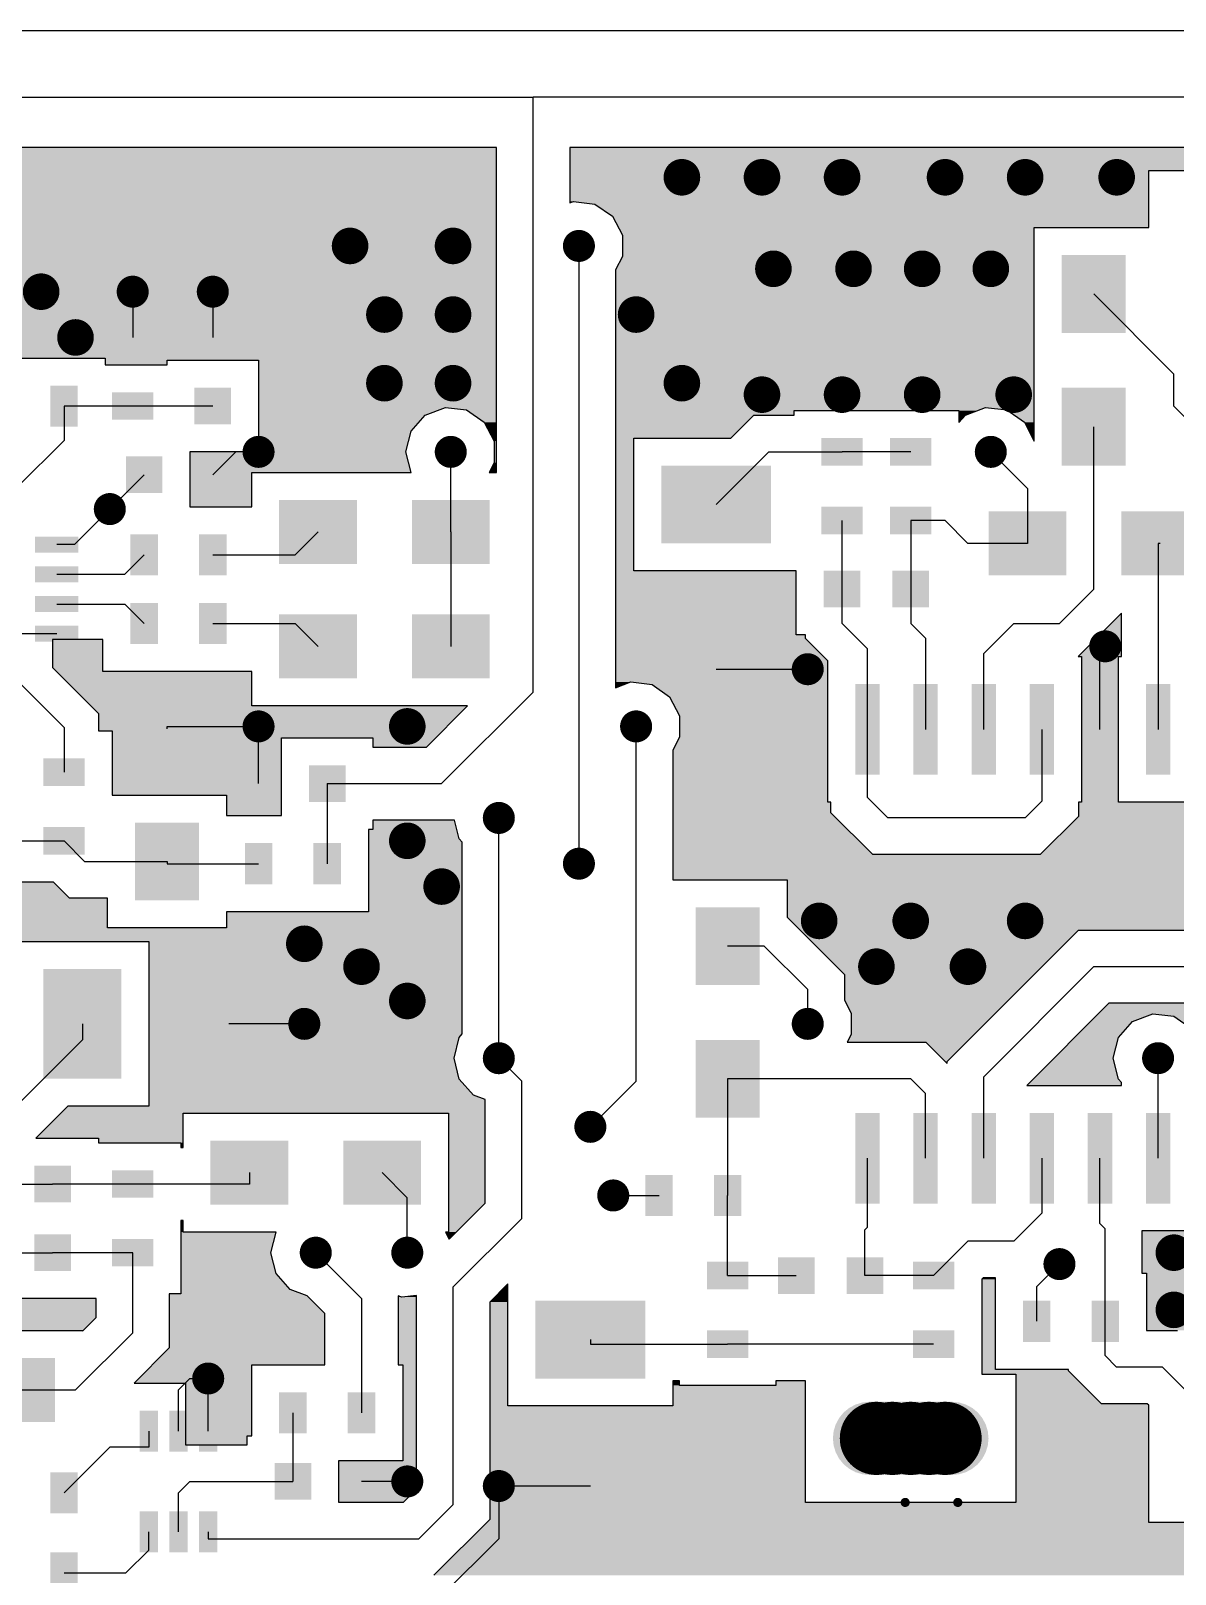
# Model space of a CAD drawing. Extents: x 295 to 953, y 10 to 290.
# Drawn here: x 690.3 to 731.6, y 185.2 to 240.8 of the extents above; entities that cross this region are included whole.
import ezdxf

# ---------------------------------------------------------------- set-up
doc = ezdxf.new("R2010")
doc.units = 0
doc.header["$LTSCALE"] = 5
doc.header["$MEASUREMENT"] = 0
doc.layers.get('0').update_dxf_attribs({"linetype": 'CONTINUOUS', "lineweight": 25})
doc.layers.add('16_COMP_GBR', color=1, linetype='CONTINUOUS')

msp = doc.modelspace()

# ---------------------------------------------------------------- linework, layer by layer
for points, const_width in [([(713.46, 235.563, 1), (714.12, 235.563, 1)], 0.66), ([(716.348, 235.563, 1), (717.008, 235.563, 1)], 0.66), ([(719.235, 235.563, 1), (719.895, 235.563, 1)], 0.66), ([(722.948, 235.563, 1), (723.608, 235.563, 1)], 0.66), ([(725.835, 235.563, 1), (726.495, 235.563, 1)], 0.66), ([(729.135, 235.563, 1), (729.795, 235.563, 1)], 0.66), ([(701.498, 233.088, 1), (702.158, 233.088, 1)], 0.66), ([(705.21, 233.088, 1), (705.87, 233.088, 1)], 0.66), ([(709.789, 233.088, 1), (710.366, 233.088, 1)], 0.577), ([(716.76, 232.263, 1), (717.42, 232.263, 1)], 0.66), ([(719.648, 232.263, 1), (720.308, 232.263, 1)], 0.66), ([(722.123, 232.263, 1), (722.783, 232.263, 1)], 0.66), ([(724.598, 232.263, 1), (725.258, 232.263, 1)], 0.66), ([(690.36, 231.438, 1), (691.02, 231.438, 1)], 0.66), ([(693.701, 231.438, 1), (694.279, 231.438, 1)], 0.577), ([(696.589, 231.438, 1), (697.166, 231.438, 1)], 0.577), ([(702.735, 230.613, 1), (703.395, 230.613, 1)], 0.66), ([(705.21, 230.613, 1), (705.87, 230.613, 1)], 0.66), ([(711.81, 230.613, 1), (712.47, 230.613, 1)], 0.66), ([(691.598, 229.788, 1), (692.258, 229.788, 1)], 0.66), ([(702.735, 228.138, 1), (703.395, 228.138, 1)], 0.66), ([(705.21, 228.138, 1), (705.87, 228.138, 1)], 0.66), ([(713.46, 228.138, 1), (714.12, 228.138, 1)], 0.66), ([(716.348, 227.725, 1), (717.008, 227.725, 1)], 0.66), ([(719.235, 227.725, 1), (719.895, 227.725, 1)], 0.66), ([(722.123, 227.725, 1), (722.783, 227.725, 1)], 0.66), ([(725.423, 227.725, 1), (726.083, 227.725, 1)], 0.66), ([(698.239, 225.662, 1), (698.816, 225.662, 1)], 0.577), ([(705.169, 225.662, 1), (705.746, 225.662, 1)], 0.577), ([(724.639, 225.662, 1), (725.216, 225.662, 1)], 0.577), ([(692.876, 223.6, 1), (693.454, 223.6, 1)], 0.577), ([(728.764, 218.65, 1), (729.341, 218.65, 1)], 0.577), ([(718.039, 217.825, 1), (718.616, 217.825, 1)], 0.577), ([(698.239, 215.763, 1), (698.816, 215.763, 1)], 0.577), ([(703.56, 215.763, 1), (704.22, 215.763, 1)], 0.66), ([(711.851, 215.763, 1), (712.429, 215.763, 1)], 0.577), ([(706.901, 212.463, 1), (707.479, 212.463, 1)], 0.577), ([(703.56, 211.638, 1), (704.22, 211.638, 1)], 0.66), ([(709.789, 210.813, 1), (710.366, 210.813, 1)], 0.577), ([(704.798, 209.988, 1), (705.458, 209.988, 1)], 0.66), ([(718.41, 208.75, 1), (719.07, 208.75, 1)], 0.66), ([(721.71, 208.75, 1), (722.37, 208.75, 1)], 0.66), ([(725.835, 208.75, 1), (726.495, 208.75, 1)], 0.66), ([(699.848, 207.925, 1), (700.508, 207.925, 1)], 0.66), ([(701.91, 207.1, 1), (702.57, 207.1, 1)], 0.66), ([(720.473, 207.1, 1), (721.133, 207.1, 1)], 0.66), ([(723.773, 207.1, 1), (724.433, 207.1, 1)], 0.66), ([(703.56, 205.863, 1), (704.22, 205.863, 1)], 0.66), ([(699.889, 205.038, 1), (700.466, 205.038, 1)], 0.577), ([(718.039, 205.038, 1), (718.616, 205.038, 1)], 0.577), ([(706.901, 203.8, 1), (707.479, 203.8, 1)], 0.577), ([(730.67, 203.8, 1), (731.247, 203.8, 1)], 0.577), ([(710.201, 201.325, 1), (710.779, 201.325, 1)], 0.577), ([(711.026, 198.85, 1), (711.604, 198.85, 1)], 0.577), ([(700.301, 196.787, 1), (700.879, 196.787, 1)], 0.577), ([(703.601, 196.787, 1), (704.179, 196.787, 1)], 0.577), ([(731.198, 196.787, 1), (731.858, 196.787, 1)], 0.66), ([(727.114, 196.375, 1), (727.691, 196.375, 1)], 0.577), ([(731.198, 194.725, 1), (731.858, 194.725, 1)], 0.66), ([(696.424, 192.25, 1), (697.001, 192.25, 1)], 0.577), ([(720.143, 190.092, 1), (721.463, 190.092, 1)], 1.32), ([(720.72, 190.092, 1), (722.04, 190.092, 1)], 1.32), ([(721.38, 190.092, 1), (722.7, 190.092, 1)], 1.32), ([(722.04, 190.092, 1), (723.36, 190.092, 1)], 1.32), ([(722.618, 190.092, 1), (723.938, 190.092, 1)], 1.32), ([(703.601, 188.538, 1), (704.179, 188.538, 1)], 0.577), ([(706.901, 188.373, 1), (707.479, 188.373, 1)], 0.577), ([(721.758, 187.782, 1), (721.923, 187.782, 1)], 0.165), ([(723.655, 187.782, 1), (723.82, 187.782, 1)], 0.165)]:
    msp.add_lwpolyline(points, format="xyb", close=True, dxfattribs=dict(const_width=const_width))
for points in [[(729.795, 232.758), (729.795, 229.953), (727.485, 232.758), (727.485, 229.953)], [(697.538, 230.448), (697.538, 229.128), (696.218, 230.448), (696.218, 229.128)], [(694.733, 230.283), (694.733, 229.293), (693.248, 230.283), (693.248, 229.293)], [(692.01, 228.055), (692.01, 226.57), (691.02, 228.055), (691.02, 226.57)], [(694.733, 227.808), (694.733, 226.818), (693.248, 227.808), (693.248, 226.818)], [(697.538, 227.973), (697.538, 226.653), (696.218, 227.973), (696.218, 226.653)], [(729.795, 227.973), (729.795, 225.168), (727.485, 227.973), (727.485, 225.168)], [(720.308, 226.158), (720.308, 225.168), (718.823, 226.158), (718.823, 225.168)], [(722.783, 226.158), (722.783, 225.168), (721.298, 226.158), (721.298, 225.168)], [(695.063, 225.498), (695.063, 224.178), (693.743, 225.498), (693.743, 224.178)], [(697.538, 225.498), (697.538, 224.178), (696.218, 225.498), (696.218, 224.178)], [(717.008, 225.168), (717.008, 222.363), (713.048, 225.168), (713.048, 222.363)], [(702.075, 223.93), (702.075, 221.62), (699.27, 223.93), (699.27, 221.62)], [(706.86, 223.93), (706.86, 221.62), (704.055, 223.93), (704.055, 221.62)], [(720.308, 223.683), (720.308, 222.693), (718.823, 223.683), (718.823, 222.693)], [(722.783, 223.683), (722.783, 222.693), (721.298, 223.683), (721.298, 222.693)], [(727.65, 223.518), (727.65, 221.208), (724.845, 223.518), (724.845, 221.208)], [(732.435, 223.518), (732.435, 221.208), (729.63, 223.518), (729.63, 221.208)], [(692.035, 222.61), (692.035, 222.033), (690.467, 222.61), (690.467, 222.033)], [(694.898, 222.693), (694.898, 221.208), (693.908, 222.693), (693.908, 221.208)], [(697.373, 222.693), (697.373, 221.208), (696.383, 222.693), (696.383, 221.208)], [(692.035, 221.538), (692.035, 220.96), (690.467, 221.538), (690.467, 220.96)], [(720.225, 221.373), (720.225, 220.053), (718.905, 221.373), (718.905, 220.053)], [(722.7, 221.373), (722.7, 220.053), (721.38, 221.373), (721.38, 220.053)], [(692.035, 220.465), (692.035, 219.888), (690.467, 220.465), (690.467, 219.888)], [(694.898, 220.218), (694.898, 218.733), (693.908, 220.218), (693.908, 218.733)], [(697.373, 220.218), (697.373, 218.733), (696.383, 220.218), (696.383, 218.733)], [(702.075, 219.805), (702.075, 217.495), (699.27, 219.805), (699.27, 217.495)], [(706.86, 219.805), (706.86, 217.495), (704.055, 219.805), (704.055, 217.495)], [(717.008, 219.888), (717.008, 217.083), (713.048, 219.888), (713.048, 217.083)], [(692.035, 219.393), (692.035, 218.815), (690.467, 219.393), (690.467, 218.815)], [(696.383, 217.083), (696.383, 214.278), (694.073, 217.083), (694.073, 214.278)], [(720.921, 217.29), (720.921, 214.021), (720.041, 217.29), (720.041, 214.021)], [(723.016, 217.29), (723.016, 214.021), (722.137, 217.29), (722.137, 214.021)], [(725.112, 217.29), (725.112, 214.021), (724.232, 217.29), (724.232, 214.021)], [(727.207, 217.29), (727.207, 214.021), (726.328, 217.29), (726.328, 214.021)], [(729.303, 217.29), (729.303, 214.021), (728.423, 217.29), (728.423, 214.021)], [(731.398, 217.29), (731.398, 214.021), (730.519, 217.29), (730.519, 214.021)], [(692.258, 214.608), (692.258, 213.618), (690.773, 214.608), (690.773, 213.618)], [(699.188, 214.36), (699.188, 213.04), (697.868, 214.36), (697.868, 213.04)], [(701.663, 214.36), (701.663, 213.04), (700.343, 214.36), (700.343, 213.04)], [(692.258, 212.133), (692.258, 211.143), (690.773, 212.133), (690.773, 211.143)], [(696.383, 212.298), (696.383, 209.493), (694.073, 212.298), (694.073, 209.493)], [(699.023, 211.555), (699.023, 210.07), (698.033, 211.555), (698.033, 210.07)], [(701.498, 211.555), (701.498, 210.07), (700.508, 211.555), (700.508, 210.07)], [(716.595, 209.245), (716.595, 206.44), (714.285, 209.245), (714.285, 206.44)], [(693.578, 207.018), (693.578, 203.058), (690.773, 207.018), (690.773, 203.058)], [(698.858, 207.018), (698.858, 203.058), (696.053, 207.018), (696.053, 203.058)], [(716.595, 204.46), (716.595, 201.655), (714.285, 204.46), (714.285, 201.655)], [(720.921, 201.829), (720.921, 198.56), (720.041, 201.829), (720.041, 198.56)], [(723.016, 201.829), (723.016, 198.56), (722.137, 201.829), (722.137, 198.56)], [(725.112, 201.829), (725.112, 198.56), (724.232, 201.829), (724.232, 198.56)], [(727.207, 201.829), (727.207, 198.56), (726.328, 201.829), (726.328, 198.56)], [(729.303, 201.829), (729.303, 198.56), (728.423, 201.829), (728.423, 198.56)], [(731.398, 201.829), (731.398, 198.56), (730.519, 201.829), (730.519, 198.56)], [(699.6, 200.83), (699.6, 198.52), (696.795, 200.83), (696.795, 198.52)], [(704.385, 200.83), (704.385, 198.52), (701.58, 200.83), (701.58, 198.52)], [(691.763, 199.923), (691.763, 198.603), (690.443, 199.923), (690.443, 198.603)], [(694.733, 199.758), (694.733, 198.768), (693.248, 199.758), (693.248, 198.768)], [(713.46, 199.593), (713.46, 198.108), (712.47, 199.593), (712.47, 198.108)], [(715.935, 199.593), (715.935, 198.108), (714.945, 199.593), (714.945, 198.108)], [(691.763, 197.448), (691.763, 196.128), (690.443, 197.448), (690.443, 196.128)], [(694.733, 197.283), (694.733, 196.293), (693.248, 197.283), (693.248, 196.293)], [(716.183, 196.458), (716.183, 195.468), (714.698, 196.458), (714.698, 195.468)], [(718.575, 196.623), (718.575, 195.303), (717.255, 196.623), (717.255, 195.303)], [(721.05, 196.623), (721.05, 195.303), (719.73, 196.623), (719.73, 195.303)], [(723.608, 196.458), (723.608, 195.468), (722.123, 196.458), (722.123, 195.468)], [(712.47, 195.055), (712.47, 192.25), (708.51, 195.055), (708.51, 192.25)], [(727.073, 195.055), (727.073, 193.57), (726.083, 195.055), (726.083, 193.57)], [(729.548, 195.055), (729.548, 193.57), (728.558, 195.055), (728.558, 193.57)], [(716.183, 193.983), (716.183, 192.993), (714.698, 193.983), (714.698, 192.993)], [(723.608, 193.983), (723.608, 192.993), (722.123, 193.983), (722.123, 192.993)], [(691.185, 192.993), (691.185, 190.683), (688.38, 192.993), (688.38, 190.683)], [(700.26, 191.755), (700.26, 190.27), (699.27, 191.755), (699.27, 190.27)], [(702.735, 191.755), (702.735, 190.27), (701.745, 191.755), (701.745, 190.27)], [(694.898, 191.095), (694.898, 189.61), (694.238, 191.095), (694.238, 189.61)], [(695.97, 191.095), (695.97, 189.61), (695.31, 191.095), (695.31, 189.61)], [(697.043, 191.095), (697.043, 189.61), (696.383, 191.095), (696.383, 189.61)], [(712.47, 189.775), (712.47, 186.97), (708.51, 189.775), (708.51, 186.97)], [(700.425, 189.198), (700.425, 187.878), (699.105, 189.198), (699.105, 187.878)], [(702.9, 189.198), (702.9, 187.878), (701.58, 189.198), (701.58, 187.878)], [(692.01, 188.868), (692.01, 187.383), (691.02, 188.868), (691.02, 187.383)], [(694.898, 187.465), (694.898, 185.98), (694.238, 187.465), (694.238, 185.98)], [(695.97, 187.465), (695.97, 185.98), (695.31, 187.465), (695.31, 185.98)], [(697.043, 187.465), (697.043, 185.98), (696.383, 187.465), (696.383, 185.98)], [(692.01, 185.98), (692.01, 184.495), (691.02, 185.98), (691.02, 184.495)]]:
    msp.add_solid(points)
at = {"layer": '16_COMP_GBR', "color": 7}
for p, q in [((796.785, 240.843), (649.358, 240.843)), ((651.09, 238.45), (708.428, 238.45)), ((794.64, 238.45), (708.428, 238.45)), ((708.428, 217), (708.428, 238.45)), ((707.108, 236.635), (689.948, 236.635)), ((707.108, 224.92), (707.108, 236.635)), ((709.748, 236.635), (709.748, 234.639)), ((734.333, 236.635), (709.748, 236.635)), ((730.62, 235.81), (734.085, 235.81)), ((730.62, 233.748), (730.62, 235.81)), ((709.748, 234.639), (709.883, 234.691)), ((709.883, 234.691), (710.65, 234.597)), ((710.65, 234.597), (711.287, 234.158)), ((711.287, 234.158), (711.645, 233.474)), ((726.495, 233.748), (730.62, 233.748)), ((726.495, 226.05), (726.495, 233.748)), ((711.645, 233.474), (711.645, 232.701)), ((710.078, 233.088), (710.078, 210.813)), ((711.645, 232.701), (711.398, 232.23)), ((711.398, 232.23), (711.398, 217.158)), ((693.99, 231.438), (693.99, 229.788)), ((696.878, 231.438), (696.878, 229.788)), ((728.64, 231.355), (731.528, 228.468)), ((688.71, 229.045), (693, 229.045)), ((693, 229.045), (693, 228.798)), ((693, 228.798), (695.228, 228.798)), ((695.228, 228.963), (698.528, 228.963)), ((695.228, 228.798), (695.228, 228.963)), ((698.528, 228.963), (698.528, 225.662)), ((731.528, 227.313), (731.528, 228.468)), ((691.515, 227.313), (691.515, 226.075)), ((693.99, 227.313), (691.515, 227.313)), ((696.878, 227.313), (693.99, 227.313)), ((704.54, 226.991), (705.263, 227.266)), ((705.263, 227.266), (706.03, 227.172)), ((706.03, 227.172), (706.667, 226.733)), ((717.833, 227.148), (723.773, 227.148)), ((717.833, 226.982), (717.833, 227.148)), ((723.773, 227.148), (723.773, 226.723)), ((724.01, 226.991), (724.733, 227.266)), ((724.733, 227.266), (725.5, 227.172)), ((725.5, 227.172), (726.137, 226.733)), ((731.528, 227.313), (732.435, 226.405)), ((704.029, 226.413), (704.54, 226.991)), ((706.667, 226.733), (707.025, 226.049)), ((715.554, 226.158), (716.379, 226.982)), ((716.379, 226.982), (717.833, 226.982)), ((723.773, 226.723), (724.01, 226.991)), ((726.137, 226.733), (726.495, 226.05)), ((728.64, 220.713), (728.64, 226.57)), ((689.824, 224.384), (691.515, 226.075)), ((703.842, 225.662), (704.029, 226.413)), ((707.025, 226.049), (707.025, 225.276)), ((712.058, 226.158), (715.554, 226.158)), ((712.058, 221.373), (712.058, 226.158)), ((696.053, 225.662), (696.053, 223.683)), ((698.528, 225.662), (696.053, 225.662)), ((696.878, 224.838), (697.703, 225.662)), ((698.528, 225.662), (697.703, 225.662)), ((704.025, 224.92), (703.842, 225.662)), ((705.458, 222.775), (705.458, 225.662)), ((715.028, 223.765), (716.925, 225.662)), ((716.925, 225.662), (719.565, 225.662)), ((722.04, 225.662), (719.565, 225.662)), ((724.928, 225.662), (726.248, 224.343)), ((694.403, 224.838), (693.165, 223.6)), ((698.28, 224.92), (704.025, 224.92)), ((698.28, 223.683), (698.28, 224.92)), ((707.025, 225.276), (706.839, 224.92)), ((706.839, 224.92), (707.108, 224.92)), ((726.248, 224.343), (726.248, 222.363)), ((693.165, 223.6), (691.886, 222.321)), ((696.053, 223.683), (698.28, 223.683)), ((719.565, 220.713), (719.565, 223.188)), ((723.278, 223.188), (722.04, 223.188)), ((722.04, 223.188), (722.04, 220.713)), ((723.278, 223.188), (724.103, 222.363)), ((700.673, 222.775), (699.848, 221.95)), ((705.458, 222.775), (705.458, 218.65)), ((691.886, 222.321), (691.251, 222.321)), ((726.248, 222.363), (724.103, 222.363)), ((731.033, 222.363), (730.958, 222.363)), ((730.958, 222.363), (730.958, 215.655)), ((694.403, 221.95), (693.701, 221.249)), ((696.878, 221.95), (699.848, 221.95)), ((691.251, 221.249), (693.701, 221.249)), ((717.915, 221.373), (712.058, 221.373)), ((717.915, 219.063), (717.915, 221.373)), ((719.565, 219.475), (719.565, 220.713)), ((722.04, 220.713), (722.04, 219.475)), ((728.64, 220.713), (727.403, 219.475)), ((691.251, 220.176), (693.701, 220.176)), ((694.403, 219.475), (693.701, 220.176)), ((729.638, 219.843), (728.074, 218.28)), ((729.638, 218.28), (729.638, 219.843)), ((696.878, 219.475), (699.848, 219.475)), ((700.673, 218.65), (699.848, 219.475)), ((719.565, 219.475), (720.481, 218.559)), ((722.576, 218.939), (722.04, 219.475)), ((725.753, 219.475), (724.672, 218.394)), ((725.753, 219.475), (727.403, 219.475)), ((691.251, 219.104), (689.453, 219.104)), ((691.103, 218.898), (691.103, 217.884)), ((692.918, 218.898), (691.103, 218.898)), ((692.918, 217.743), (692.918, 218.898)), ((718.245, 219.063), (717.915, 219.063)), ((718.245, 218.929), (718.245, 219.063)), ((719.052, 218.122), (718.245, 218.929)), ((722.576, 218.939), (722.576, 215.655)), ((720.481, 215.655), (720.481, 218.559)), ((724.672, 215.655), (724.672, 218.394)), ((728.074, 218.28), (728.198, 218.28)), ((728.198, 218.28), (728.198, 213.032)), ((729.053, 218.65), (728.863, 218.46)), ((728.863, 215.655), (728.863, 218.46)), ((729.529, 218.28), (729.638, 218.28)), ((729.529, 213.032), (729.529, 218.28)), ((691.103, 217.884), (692.753, 216.234)), ((698.28, 217.743), (692.918, 217.743)), ((698.28, 216.505), (698.28, 217.743)), ((715.028, 217.825), (718.328, 217.825)), ((719.052, 213.032), (719.052, 218.122)), ((691.515, 215.721), (689.824, 217.413)), ((711.398, 217.158), (711.945, 217.366)), ((711.945, 217.366), (712.713, 217.272)), ((712.713, 217.272), (713.349, 216.833)), ((706.066, 216.505), (698.28, 216.505)), ((704.581, 215.02), (706.066, 216.505)), ((708.428, 217), (705.128, 213.7)), ((713.349, 216.833), (713.708, 216.149)), ((692.753, 216.234), (692.753, 215.598)), ((713.708, 216.149), (713.708, 215.376)), ((691.515, 215.721), (691.515, 214.113)), ((692.753, 215.598), (693.248, 215.598)), ((693.248, 215.598), (693.248, 213.288)), ((695.228, 215.763), (698.528, 215.763)), ((695.228, 215.68), (695.228, 215.763)), ((698.528, 213.7), (698.528, 215.763)), ((712.14, 202.975), (712.14, 215.763)), ((713.708, 215.376), (713.46, 214.905)), ((720.481, 213.197), (720.481, 215.655)), ((726.767, 215.655), (726.767, 213.065)), ((699.353, 215.35), (702.653, 215.35)), ((699.353, 212.545), (699.353, 215.35)), ((702.653, 215.35), (702.653, 215.02)), ((702.653, 215.02), (704.581, 215.02)), ((713.46, 214.905), (713.46, 210.235)), ((701.003, 213.7), (705.128, 213.7)), ((701.003, 213.7), (701.003, 210.813)), ((693.248, 213.288), (697.373, 213.288)), ((697.373, 213.288), (697.373, 212.545)), ((720.481, 213.197), (721.215, 212.463)), ((719.161, 213.032), (719.052, 213.032)), ((719.161, 212.651), (719.161, 213.032)), ((720.669, 211.143), (719.161, 212.651)), ((726.165, 212.463), (726.767, 213.065)), ((728.087, 213.032), (728.087, 212.519)), ((728.198, 213.032), (728.087, 213.032)), ((733.829, 213.032), (729.529, 213.032)), ((697.373, 212.545), (699.353, 212.545)), ((702.488, 212.05), (702.488, 209.08)), ((702.653, 212.05), (702.488, 212.05)), ((702.653, 212.38), (702.653, 212.05)), ((705.596, 212.38), (702.653, 212.38)), ((705.761, 211.712), (705.596, 212.38)), ((707.19, 203.8), (707.19, 212.463)), ((726.165, 212.463), (721.215, 212.463)), ((728.087, 212.519), (726.711, 211.143)), ((688.628, 211.638), (691.515, 211.638)), ((691.515, 211.638), (692.258, 210.895)), ((705.87, 211.588), (705.761, 211.712)), ((705.87, 204.674), (705.87, 211.588)), ((726.711, 211.143), (720.669, 211.143)), ((692.258, 210.895), (695.228, 210.895)), ((695.228, 210.895), (695.228, 210.813)), ((695.228, 210.813), (698.528, 210.813)), ((691.134, 210.152), (686.895, 210.152)), ((691.711, 209.575), (691.134, 210.152)), ((713.46, 210.235), (717.585, 210.235)), ((717.585, 210.235), (717.585, 208.885)), ((693.083, 209.575), (691.711, 209.575)), ((693.083, 208.503), (693.083, 209.575)), ((697.373, 209.08), (697.373, 208.503)), ((702.488, 209.08), (697.373, 209.08)), ((717.585, 208.885), (719.648, 206.821)), ((697.373, 208.503), (693.083, 208.503)), ((723.352, 203.678), (728.094, 208.42)), ((728.094, 208.42), (741.593, 208.42)), ((689.783, 208.008), (694.568, 208.008)), ((694.568, 208.008), (694.568, 202.068)), ((716.76, 207.843), (715.44, 207.843)), ((716.76, 207.843), (718.328, 206.275)), ((728.64, 207.1), (724.672, 203.132)), ((728.64, 207.1), (743.985, 207.1)), ((719.648, 206.821), (719.648, 205.896)), ((718.328, 205.038), (718.328, 206.275)), ((719.648, 205.896), (719.895, 205.424)), ((719.895, 205.424), (719.895, 204.651)), ((729.186, 205.78), (726.226, 202.82)), ((741.593, 205.78), (729.186, 205.78)), ((730.041, 205.128), (730.764, 205.404)), ((730.764, 205.404), (731.531, 205.31)), ((692.175, 205.038), (692.175, 204.46)), ((700.178, 205.038), (697.455, 205.038)), ((729.529, 204.551), (730.041, 205.128)), ((731.531, 205.31), (732.168, 204.871)), ((688.85, 201.135), (692.175, 204.46)), ((705.575, 203.8), (705.761, 204.551)), ((705.761, 204.551), (705.87, 204.674)), ((719.895, 204.651), (719.752, 204.378)), ((719.752, 204.378), (722.586, 204.378)), ((722.586, 204.378), (723.352, 203.614)), ((729.343, 203.8), (729.529, 204.551)), ((705.761, 203.049), (705.575, 203.8)), ((707.19, 203.8), (708.015, 202.975)), ((723.352, 203.614), (723.352, 203.678)), ((729.529, 203.049), (729.343, 203.8)), ((730.958, 200.195), (730.958, 203.8)), ((724.672, 200.195), (724.672, 203.132)), ((706.273, 202.472), (705.761, 203.049)), ((708.015, 198.025), (708.015, 202.975)), ((710.49, 201.325), (712.14, 202.975)), ((722.04, 203.058), (715.44, 203.058)), ((715.44, 203.058), (715.44, 198.85)), ((722.04, 203.058), (722.576, 202.521)), ((726.226, 202.82), (729.638, 202.82)), ((729.638, 202.925), (729.529, 203.049)), ((729.638, 202.82), (729.638, 202.925)), ((691.65, 202.068), (690.495, 200.913)), ((694.568, 202.068), (691.65, 202.068)), ((706.695, 202.312), (706.273, 202.472)), ((706.695, 198.571), (706.695, 202.312)), ((722.576, 200.195), (722.576, 202.521)), ((695.805, 201.82), (705.375, 201.82)), ((695.805, 200.583), (695.805, 201.82)), ((705.375, 201.82), (705.375, 197.53)), ((690.495, 200.913), (692.753, 200.913)), ((692.753, 200.913), (692.753, 200.748)), ((692.753, 200.748), (695.723, 200.748)), ((695.723, 200.748), (695.723, 200.583)), ((695.723, 200.583), (695.805, 200.583)), ((720.481, 197.703), (720.481, 200.195)), ((726.767, 200.195), (726.767, 198.215)), ((728.863, 197.835), (728.863, 200.195)), ((689.263, 199.263), (691.103, 199.263)), ((693.99, 199.263), (691.103, 199.263)), ((698.198, 199.263), (693.99, 199.263)), ((698.198, 199.675), (698.198, 199.263)), ((702.983, 199.675), (703.89, 198.768)), ((703.89, 196.787), (703.89, 198.768)), ((711.315, 198.85), (712.965, 198.85)), ((715.44, 195.963), (715.44, 198.85)), ((705.403, 197.279), (706.695, 198.571)), ((725.753, 197.2), (726.767, 198.215)), ((695.723, 197.943), (695.723, 195.303)), ((695.805, 197.943), (695.723, 197.943)), ((695.805, 197.53), (695.805, 197.943)), ((708.015, 198.025), (705.54, 195.55)), ((720.481, 197.703), (720.39, 197.613)), ((720.39, 195.963), (720.39, 197.613)), ((728.863, 197.835), (729.053, 197.646)), ((729.053, 194.313), (729.053, 197.646)), ((730.373, 197.571), (730.373, 196.045)), ((736.58, 197.571), (730.373, 197.571)), ((699.158, 197.53), (695.805, 197.53)), ((698.975, 196.787), (699.158, 197.53)), ((705.271, 197.53), (705.403, 197.279)), ((705.375, 197.53), (705.271, 197.53)), ((722.865, 195.963), (724.103, 197.2)), ((725.753, 197.2), (724.103, 197.2)), ((689.197, 196.787), (691.103, 196.787)), ((693.99, 196.787), (691.103, 196.787)), ((693.99, 193.9), (693.99, 196.787)), ((699.161, 196.037), (698.975, 196.787)), ((700.59, 196.787), (702.24, 195.138)), ((699.673, 195.459), (699.161, 196.037)), ((715.44, 195.963), (717.915, 195.963)), ((722.865, 195.963), (720.39, 195.963)), ((724.649, 195.88), (724.598, 195.829)), ((725.093, 195.88), (724.649, 195.88)), ((725.093, 192.58), (725.093, 195.88)), ((727.403, 196.375), (726.578, 195.55)), ((730.373, 196.045), (730.538, 196.045)), ((730.538, 196.045), (730.538, 193.983)), ((700.283, 195.227), (699.673, 195.459)), ((705.54, 187.713), (705.54, 195.55)), ((707.52, 195.664), (706.86, 195.004)), ((707.52, 191.26), (707.52, 195.664)), ((724.598, 195.829), (724.598, 192.402)), ((726.578, 195.55), (726.578, 194.313)), ((692.67, 195.138), (689.453, 195.138)), ((692.67, 194.446), (692.67, 195.138)), ((695.31, 195.303), (695.31, 193.354)), ((695.723, 195.303), (695.31, 195.303)), ((700.92, 194.591), (700.283, 195.227)), ((702.24, 195.138), (702.24, 191.013)), ((703.56, 195.237), (703.56, 192.745)), ((703.695, 195.185), (703.56, 195.237)), ((704.22, 195.248), (703.695, 195.185)), ((704.22, 188.259), (704.22, 195.248)), ((706.86, 195.004), (706.86, 187.166)), ((692.175, 193.953), (692.67, 194.446)), ((700.92, 192.745), (700.92, 194.591)), ((729.053, 193.075), (729.053, 194.313)), ((682.605, 193.983), (692.175, 193.983)), ((693.99, 193.9), (691.928, 191.838)), ((692.175, 193.983), (692.175, 193.953)), ((710.49, 193.653), (710.49, 193.488)), ((730.538, 193.983), (731.661, 193.983)), ((695.31, 193.354), (694.043, 192.085)), ((710.49, 193.488), (715.44, 193.488)), ((722.865, 193.488), (715.44, 193.488)), ((698.28, 192.745), (700.92, 192.745)), ((698.28, 190.188), (698.28, 192.745)), ((703.56, 192.745), (703.725, 192.745)), ((703.725, 192.745), (703.725, 189.28)), ((727.733, 192.58), (725.093, 192.58)), ((727.733, 192.529), (727.733, 192.58)), ((729.053, 193.075), (729.465, 192.663)), ((731.115, 192.663), (729.465, 192.663)), ((731.115, 192.663), (733.508, 190.27)), ((694.043, 192.085), (695.888, 192.085)), ((696.053, 192.25), (695.64, 191.838)), ((695.888, 192.085), (695.888, 190.9)), ((696.053, 192.25), (696.713, 192.25)), ((696.713, 190.353), (696.713, 192.25)), ((713.46, 192.168), (713.46, 191.26)), ((713.708, 192.168), (713.46, 192.168)), ((713.708, 192.003), (713.708, 192.168)), ((717.173, 192.003), (713.708, 192.003)), ((717.173, 192.168), (717.173, 192.003)), ((718.245, 192.168), (717.173, 192.168)), ((718.245, 187.782), (718.245, 192.168)), ((724.598, 192.402), (725.835, 192.402)), ((725.835, 192.402), (725.835, 187.782)), ((728.919, 191.342), (727.733, 192.529)), ((689.783, 191.838), (691.928, 191.838)), ((695.64, 190.353), (695.64, 191.838)), ((695.888, 190.9), (695.888, 190.899)), ((695.888, 190.899), (695.888, 189.858)), ((699.765, 191.013), (699.765, 188.538)), ((713.46, 191.26), (707.52, 191.26)), ((730.569, 191.342), (728.919, 191.342)), ((730.62, 191.291), (730.569, 191.342)), ((730.62, 187.053), (730.62, 191.291)), ((694.568, 190.353), (694.568, 189.775)), ((691.515, 188.125), (693.165, 189.775)), ((694.568, 189.775), (693.165, 189.775)), ((695.888, 189.858), (698.115, 189.858)), ((698.115, 190.188), (698.28, 190.188)), ((698.115, 189.858), (698.115, 190.188)), ((701.415, 189.28), (701.415, 187.795)), ((703.725, 189.28), (701.415, 189.28)), ((696.053, 188.538), (695.64, 188.125)), ((695.64, 186.723), (695.64, 188.125)), ((696.053, 188.538), (699.765, 188.538)), ((703.89, 188.538), (702.24, 188.538)), ((703.756, 187.795), (704.22, 188.259)), ((710.49, 188.373), (707.19, 188.373)), ((707.19, 188.373), (707.19, 186.475)), ((701.415, 187.795), (703.756, 187.795)), ((705.54, 187.713), (704.303, 186.475)), ((720.342, 187.782), (718.245, 187.782)), ((720.344, 187.782), (720.342, 187.782)), ((721.84, 187.782), (720.344, 187.782)), ((722.24, 187.782), (721.84, 187.782)), ((722.241, 187.782), (722.24, 187.782)), ((723.738, 187.782), (722.241, 187.782)), ((725.835, 187.782), (723.738, 187.782)), ((706.86, 187.166), (704.849, 185.155)), ((736.395, 187.053), (730.62, 187.053)), ((694.568, 186.063), (694.568, 186.723)), ((696.713, 186.723), (696.713, 186.475)), ((696.713, 186.475), (704.303, 186.475)), ((705.128, 184.413), (707.19, 186.475)), ((694.568, 186.063), (693.743, 185.238)), ((691.515, 185.238), (693.743, 185.238))]:
    msp.add_line(p, q, dxfattribs=at)
for points in [[(689.948, 230.943), (689.948, 236.635), (707.108, 230.943), (707.108, 236.635)], [(689.948, 236.635), (689.948, 236.635), (707.108, 236.635), (689.948, 236.635)], [(709.748, 235.81), (709.748, 236.635), (734.333, 235.81), (734.333, 236.635)], [(709.748, 236.635), (709.748, 236.635), (734.333, 236.635), (709.748, 236.635)], [(709.748, 234.691), (709.748, 235.81), (730.62, 234.691), (730.62, 235.81)], [(709.748, 235.81), (709.748, 235.81), (730.62, 235.81), (734.085, 235.81)], [(709.748, 234.639), (709.748, 234.691), (709.748, 234.639), (709.883, 234.691)], [(710.65, 234.597), (709.883, 234.691), (730.62, 234.597), (730.62, 234.691)], [(711.287, 234.158), (710.65, 234.597), (730.62, 234.158), (730.62, 234.597)], [(711.502, 233.748), (711.287, 234.158), (730.62, 233.748), (730.62, 234.158)], [(711.502, 233.747), (711.502, 233.748), (726.495, 233.747), (730.62, 233.748)], [(711.645, 233.474), (711.502, 233.747), (726.495, 233.474), (726.495, 233.747)], [(711.645, 232.701), (711.645, 233.474), (726.495, 232.701), (726.495, 233.474)], [(711.398, 232.23), (711.645, 232.701), (726.495, 232.23), (726.495, 232.701)], [(711.398, 227.266), (711.398, 232.23), (726.495, 227.266), (726.495, 232.23)], [(688.71, 229.045), (688.71, 230.943), (707.108, 229.045), (707.108, 230.943)], [(693, 228.963), (693, 229.045), (707.108, 228.963), (707.108, 229.045)], [(693, 228.962), (693, 228.963), (695.228, 228.962), (698.528, 228.963)], [(693, 228.798), (693, 228.962), (695.228, 228.798), (695.228, 228.962)], [(698.528, 227.266), (698.528, 228.963), (707.108, 227.266), (707.108, 228.963)], [(698.528, 226.991), (698.528, 227.266), (704.54, 226.991), (705.263, 227.266)], [(706.03, 227.172), (705.263, 227.266), (707.108, 227.172), (707.108, 227.266)], [(706.667, 226.733), (706.03, 227.172), (707.108, 226.733), (707.108, 227.172)], [(711.398, 227.148), (711.398, 227.266), (724.421, 227.148), (724.733, 227.266)], [(711.398, 227.147), (711.398, 227.148), (717.833, 227.147), (723.773, 227.148)], [(711.398, 226.982), (711.398, 227.147), (717.833, 226.982), (717.833, 227.147)], [(723.773, 226.991), (723.773, 227.148), (724.01, 226.991), (724.421, 227.148)], [(725.5, 227.172), (724.733, 227.266), (726.495, 227.172), (726.495, 227.266)], [(726.137, 226.733), (725.5, 227.172), (726.495, 226.733), (726.495, 227.172)], [(698.528, 226.413), (698.528, 226.991), (704.029, 226.413), (704.54, 226.991)], [(707.025, 226.049), (706.667, 226.733), (707.108, 226.049), (707.108, 226.733)], [(711.398, 226.982), (711.398, 226.982), (716.379, 226.982), (717.833, 226.982)], [(711.398, 226.158), (711.398, 226.982), (715.554, 226.158), (716.379, 226.982)], [(723.773, 226.724), (723.773, 226.991), (723.773, 226.724), (724.01, 226.991)], [(726.495, 226.05), (726.137, 226.733), (726.495, 226.05), (726.495, 226.733)], [(698.528, 225.663), (698.528, 226.413), (703.842, 225.663), (704.029, 226.413)], [(707.025, 225.276), (707.025, 226.049), (707.108, 225.276), (707.108, 226.049)], [(711.398, 226.157), (711.398, 226.158), (712.058, 226.157), (715.554, 226.158)], [(711.398, 221.373), (711.398, 226.157), (712.058, 221.373), (712.058, 226.157)], [(696.053, 225.662), (698.528, 225.663), (703.842, 225.662), (703.842, 225.663)], [(696.053, 224.92), (696.053, 225.662), (704.025, 224.92), (703.842, 225.662)], [(696.053, 223.683), (696.053, 224.92), (698.28, 223.683), (698.28, 224.92)], [(696.053, 224.92), (696.053, 224.92), (698.28, 224.92), (704.025, 224.92)], [(706.839, 224.92), (707.025, 225.276), (707.108, 224.92), (707.108, 225.276)], [(711.398, 221.372), (711.398, 221.373), (717.915, 221.372), (712.058, 221.373)], [(711.398, 219.063), (711.398, 221.372), (717.915, 219.063), (717.915, 221.372)], [(728.074, 218.28), (729.638, 219.843), (729.638, 218.28), (729.638, 219.843)], [(691.103, 218.897), (691.103, 218.898), (692.918, 218.897), (691.103, 218.898)], [(691.103, 217.884), (691.103, 218.897), (692.918, 217.884), (692.918, 218.897)], [(711.398, 219.062), (711.398, 219.063), (718.245, 219.062), (717.915, 219.063)], [(711.398, 218.929), (711.398, 219.062), (718.245, 218.929), (718.245, 219.062)], [(711.398, 218.122), (711.398, 218.929), (719.052, 218.122), (718.245, 218.929)], [(728.198, 213.032), (728.198, 218.28), (729.529, 213.032), (729.529, 218.28)], [(728.198, 218.28), (728.198, 218.28), (729.529, 218.28), (729.638, 218.28)], [(691.244, 217.743), (691.103, 217.884), (692.918, 217.743), (692.918, 217.884)], [(691.244, 217.742), (691.244, 217.743), (698.28, 217.742), (692.918, 217.743)], [(692.482, 216.505), (691.244, 217.742), (698.28, 216.505), (698.28, 217.742)], [(711.398, 217.366), (711.398, 218.122), (719.052, 217.366), (719.052, 218.122)], [(711.398, 217.158), (711.398, 217.366), (711.398, 217.158), (711.945, 217.366)], [(712.713, 217.272), (711.945, 217.366), (719.052, 217.272), (719.052, 217.366)], [(713.349, 216.833), (712.713, 217.272), (719.052, 216.833), (719.052, 217.272)], [(692.753, 216.234), (692.482, 216.505), (705.796, 216.234), (706.066, 216.505)], [(692.482, 216.505), (692.482, 216.505), (706.066, 216.505), (698.28, 216.505)], [(713.708, 216.149), (713.349, 216.833), (719.052, 216.149), (719.052, 216.833)], [(692.753, 215.598), (692.753, 216.234), (705.159, 215.598), (705.796, 216.234)], [(713.708, 215.376), (713.708, 216.149), (719.052, 215.376), (719.052, 216.149)], [(693.248, 215.35), (693.248, 215.598), (704.911, 215.35), (705.159, 215.598)], [(713.46, 214.905), (713.708, 215.376), (719.052, 214.905), (719.052, 215.376)], [(693.248, 213.288), (693.248, 215.35), (699.353, 213.288), (699.353, 215.35)], [(693.248, 215.35), (693.248, 215.35), (699.353, 215.35), (702.653, 215.35)], [(702.653, 215.02), (702.653, 215.35), (704.581, 215.02), (704.911, 215.35)], [(713.46, 213.032), (713.46, 214.905), (719.052, 213.032), (719.052, 214.905)], [(697.373, 212.545), (697.373, 213.288), (699.353, 212.545), (699.353, 213.288)], [(713.46, 212.651), (713.46, 213.032), (719.161, 212.651), (719.161, 213.032)], [(713.46, 213.032), (713.46, 213.032), (719.161, 213.032), (719.052, 213.032)], [(713.46, 211.143), (713.46, 212.651), (720.669, 211.143), (719.161, 212.651)], [(728.087, 212.832), (728.087, 213.032), (733.829, 212.832), (733.829, 213.032)], [(728.087, 213.032), (728.087, 213.032), (733.829, 213.032), (729.529, 213.032)], [(728.087, 212.519), (728.087, 212.832), (734.143, 212.519), (733.829, 212.832)], [(702.488, 211.712), (702.488, 212.05), (705.761, 211.712), (705.678, 212.05)], [(702.653, 212.05), (702.653, 212.38), (705.678, 212.05), (705.596, 212.38)], [(702.653, 212.38), (702.653, 212.38), (705.596, 212.38), (702.653, 212.38)], [(726.711, 211.143), (728.087, 212.519), (735.519, 211.143), (734.143, 212.519)], [(702.488, 211.588), (702.488, 211.712), (705.87, 211.588), (705.761, 211.712)], [(702.488, 209.08), (702.488, 211.588), (705.87, 209.08), (705.87, 211.588)], [(713.46, 211.142), (713.46, 211.143), (738.87, 211.142), (735.519, 211.143)], [(713.46, 210.235), (713.46, 211.142), (738.87, 210.235), (738.87, 211.142)], [(686.483, 210.152), (686.483, 210.152), (691.134, 210.152), (686.895, 210.152)], [(686.483, 209.601), (686.483, 210.152), (691.685, 209.601), (691.134, 210.152)], [(717.585, 209.493), (717.585, 210.235), (738.87, 209.493), (738.87, 210.235)], [(686.125, 208.917), (686.469, 209.575), (693.083, 208.917), (693.083, 209.575)], [(686.469, 209.575), (686.483, 209.601), (691.711, 209.575), (691.685, 209.601)], [(686.469, 209.575), (686.469, 209.575), (693.083, 209.575), (691.711, 209.575)], [(717.585, 209.245), (717.585, 209.493), (747.45, 209.245), (747.45, 209.493)], [(717.585, 208.885), (717.585, 209.245), (741.593, 208.885), (741.593, 209.245)], [(717.585, 209.245), (717.585, 209.245), (741.593, 209.245), (747.45, 209.245)], [(686.002, 208.833), (686.125, 208.917), (693.083, 208.833), (693.083, 208.917)], [(686.813, 208.503), (686.813, 208.833), (693.083, 208.503), (693.083, 208.833)], [(697.373, 208.503), (697.373, 209.08), (705.87, 208.503), (705.87, 209.08)], [(718.05, 208.42), (717.585, 208.885), (741.593, 208.42), (741.593, 208.885)], [(686.813, 208.008), (686.813, 208.503), (705.87, 208.008), (705.87, 208.503)], [(719.648, 206.821), (718.05, 208.42), (726.495, 206.821), (728.094, 208.42)], [(718.05, 208.42), (718.05, 208.42), (728.094, 208.42), (741.593, 208.42)], [(686.813, 208.007), (686.813, 208.008), (689.783, 208.007), (694.568, 208.008)], [(694.568, 204.674), (694.568, 208.008), (705.87, 204.674), (705.87, 208.008)], [(719.648, 205.896), (719.648, 206.821), (725.569, 205.896), (726.495, 206.821)], [(719.895, 205.424), (719.648, 205.896), (725.098, 205.424), (725.569, 205.896)], [(719.895, 204.651), (719.895, 205.424), (724.325, 204.651), (725.098, 205.424)], [(728.534, 205.128), (728.81, 205.404), (730.041, 205.128), (730.764, 205.404)], [(728.81, 205.404), (729.186, 205.78), (741.593, 205.404), (741.593, 205.78)], [(729.186, 205.78), (729.186, 205.78), (741.593, 205.78), (729.186, 205.78)], [(731.531, 205.31), (730.764, 205.404), (741.593, 205.31), (741.593, 205.404)], [(727.957, 204.551), (728.534, 205.128), (729.529, 204.551), (730.041, 205.128)], [(732.168, 204.871), (731.531, 205.31), (741.593, 204.871), (741.593, 205.31)], [(694.568, 204.551), (694.568, 204.674), (705.761, 204.551), (705.87, 204.674)], [(694.568, 203.8), (694.568, 204.551), (705.575, 203.8), (705.761, 204.551)], [(719.752, 204.378), (719.895, 204.651), (724.051, 204.378), (724.325, 204.651)], [(723.287, 203.678), (722.586, 204.378), (723.352, 203.678), (724.051, 204.378)], [(727.206, 203.8), (727.957, 204.551), (729.343, 203.8), (729.529, 204.551)], [(694.568, 203.049), (694.568, 203.8), (705.761, 203.049), (705.575, 203.8)], [(723.352, 203.614), (723.287, 203.678), (723.352, 203.614), (723.352, 203.678)], [(726.456, 203.049), (727.206, 203.8), (729.529, 203.049), (729.343, 203.8)], [(694.568, 202.472), (694.568, 203.049), (706.273, 202.472), (705.761, 203.049)], [(726.226, 202.82), (726.332, 202.925), (729.638, 202.82), (729.638, 202.925)], [(726.332, 202.925), (726.456, 203.049), (729.638, 202.925), (729.529, 203.049)], [(691.403, 201.82), (691.65, 202.068), (706.695, 201.82), (706.695, 202.068)], [(694.568, 202.312), (694.568, 202.472), (706.695, 202.312), (706.273, 202.472)], [(694.568, 202.068), (694.568, 202.312), (706.695, 202.068), (706.695, 202.312)], [(690.495, 200.913), (691.403, 201.82), (695.805, 200.913), (695.805, 201.82)], [(691.403, 201.82), (691.403, 201.82), (695.805, 201.82), (705.375, 201.82)], [(705.375, 198.571), (705.375, 201.82), (706.695, 198.571), (706.695, 201.82)], [(692.753, 200.748), (692.753, 200.913), (695.805, 200.748), (695.805, 200.913)], [(695.723, 200.583), (695.723, 200.748), (695.805, 200.583), (695.805, 200.748)], [(705.375, 197.53), (705.375, 198.571), (705.654, 197.53), (706.695, 198.571)], [(695.723, 197.942), (695.723, 197.943), (695.805, 197.942), (695.723, 197.943)], [(695.723, 197.53), (695.723, 197.942), (695.805, 197.53), (695.805, 197.942)], [(730.373, 196.045), (730.373, 197.571), (738.87, 196.045), (738.87, 197.571)], [(695.723, 196.787), (695.723, 197.53), (698.975, 196.787), (699.158, 197.53)], [(695.723, 197.53), (695.723, 197.53), (699.158, 197.53), (695.805, 197.53)], [(705.403, 197.279), (705.271, 197.53), (705.403, 197.279), (705.654, 197.53)], [(695.723, 196.037), (695.723, 196.787), (699.161, 196.037), (698.975, 196.787)], [(695.723, 195.459), (695.723, 196.037), (699.673, 195.459), (699.161, 196.037)], [(724.598, 195.829), (724.649, 195.88), (725.093, 195.829), (725.093, 195.88)], [(724.649, 195.88), (724.649, 195.88), (725.093, 195.88), (724.649, 195.88)], [(730.538, 194.643), (730.538, 196.045), (738.87, 194.643), (738.87, 196.045)], [(695.723, 195.303), (695.723, 195.459), (700.084, 195.303), (699.673, 195.459)], [(706.86, 195.004), (707.52, 195.664), (707.52, 195.004), (707.52, 195.664)], [(724.598, 192.58), (724.598, 195.829), (725.093, 192.58), (725.093, 195.829)], [(660.794, 195.137), (660.794, 195.138), (692.67, 195.137), (689.453, 195.138)], [(661.485, 194.446), (660.794, 195.137), (692.67, 194.446), (692.67, 195.137)], [(695.31, 195.227), (695.31, 195.303), (700.283, 195.227), (700.084, 195.303)], [(695.31, 194.591), (695.31, 195.227), (700.92, 194.591), (700.283, 195.227)], [(703.56, 195.185), (703.56, 195.236), (703.695, 195.185), (703.56, 195.236)], [(703.56, 192.745), (703.56, 195.185), (704.22, 192.745), (704.22, 195.185)], [(703.695, 195.185), (704.22, 195.248), (704.22, 195.185), (704.22, 195.248)], [(706.86, 191.26), (706.86, 195.004), (707.52, 191.26), (707.52, 195.004)], [(661.949, 193.983), (661.485, 194.446), (692.205, 193.983), (692.67, 194.446)], [(695.31, 193.354), (695.31, 194.591), (700.92, 193.354), (700.92, 194.591)], [(730.538, 193.983), (730.538, 194.643), (751.245, 193.983), (751.245, 194.643)], [(661.949, 193.982), (661.949, 193.983), (682.605, 193.982), (692.175, 193.983)], [(692.175, 193.953), (692.175, 193.983), (692.175, 193.953), (692.205, 193.983)], [(694.702, 192.745), (695.31, 193.354), (700.92, 192.745), (700.92, 193.354)], [(694.043, 192.085), (694.702, 192.745), (698.28, 192.085), (698.28, 192.745)], [(694.702, 192.745), (694.702, 192.745), (698.28, 192.745), (700.92, 192.745)], [(703.725, 189.28), (703.725, 192.745), (704.22, 189.28), (704.22, 192.745)], [(724.598, 192.529), (724.598, 192.58), (727.733, 192.529), (727.733, 192.58)], [(724.598, 192.58), (724.598, 192.58), (727.733, 192.58), (725.093, 192.58)], [(695.888, 190.188), (695.888, 192.085), (698.28, 190.188), (698.28, 192.085)], [(713.46, 192.167), (713.46, 192.168), (713.708, 192.167), (713.46, 192.168)], [(713.46, 192.003), (713.46, 192.167), (713.708, 192.003), (713.708, 192.167)], [(713.46, 191.26), (713.46, 192.003), (718.245, 191.26), (718.245, 192.003)], [(717.173, 192.167), (717.173, 192.168), (718.245, 192.167), (717.173, 192.168)], [(717.173, 192.003), (717.173, 192.167), (718.245, 192.003), (718.245, 192.167)], [(724.598, 192.402), (724.598, 192.529), (727.86, 192.402), (727.733, 192.529)], [(725.835, 191.342), (725.835, 192.402), (728.919, 191.342), (727.86, 192.402)], [(706.86, 187.782), (706.86, 191.26), (718.245, 187.782), (718.245, 191.26)], [(719.458, 190.824), (719.621, 191.026), (724.622, 190.824), (724.459, 191.026)], [(719.621, 191.026), (719.822, 191.189), (724.459, 191.026), (724.258, 191.189)], [(719.822, 191.189), (720.05, 191.311), (724.258, 191.189), (724.03, 191.311)], [(720.05, 191.311), (720.298, 191.387), (724.03, 191.311), (723.782, 191.387)], [(720.298, 191.387), (720.555, 191.412), (723.782, 191.387), (723.525, 191.412)], [(725.835, 191.342), (725.835, 191.342), (730.569, 191.342), (728.919, 191.342)], [(725.835, 191.291), (725.835, 191.342), (730.62, 191.291), (730.569, 191.342)], [(725.835, 187.782), (725.835, 191.291), (730.62, 187.782), (730.62, 191.291)], [(719.235, 190.092), (719.26, 190.349), (724.845, 190.092), (724.82, 190.349)], [(719.26, 190.349), (719.336, 190.597), (724.82, 190.349), (724.744, 190.597)], [(719.336, 190.597), (719.458, 190.824), (724.744, 190.597), (724.622, 190.824)], [(695.888, 190.187), (695.888, 190.188), (698.115, 190.187), (698.28, 190.188)], [(695.888, 189.858), (695.888, 190.187), (698.115, 189.858), (698.115, 190.187)], [(719.26, 189.834), (719.235, 190.092), (724.82, 189.834), (724.845, 190.092)], [(719.336, 189.587), (719.26, 189.834), (724.744, 189.587), (724.82, 189.834)], [(701.415, 188.259), (701.415, 189.28), (704.22, 188.259), (704.22, 189.28)], [(719.458, 189.359), (719.336, 189.587), (724.622, 189.359), (724.744, 189.587)], [(719.621, 189.158), (719.458, 189.359), (724.459, 189.158), (724.622, 189.359)], [(719.822, 188.995), (719.621, 189.158), (724.258, 188.995), (724.459, 189.158)], [(720.05, 188.872), (719.822, 188.995), (724.03, 188.872), (724.258, 188.995)], [(720.298, 188.797), (720.05, 188.872), (723.782, 188.797), (724.03, 188.872)], [(720.555, 188.772), (720.298, 188.797), (723.525, 188.772), (723.782, 188.797)], [(701.415, 187.795), (701.415, 188.259), (703.756, 187.795), (704.22, 188.259)], [(706.86, 187.166), (706.86, 187.782), (730.62, 187.166), (730.62, 187.782)], [(705.426, 185.732), (706.746, 187.053), (787.494, 185.732), (788.813, 187.053)], [(706.746, 187.053), (706.86, 187.166), (730.62, 187.053), (730.62, 187.166)], [(730.62, 187.053), (736.395, 187.053), (788.813, 187.053), (788.814, 187.053)], [(704.849, 185.155), (705.426, 185.732), (784.854, 185.155), (785.431, 185.732)], [(705.426, 185.732), (705.426, 185.732), (785.431, 185.732), (787.494, 185.732)]]:
    msp.add_solid(points, dxfattribs=at)

doc.saveas('drawing.dxf')
